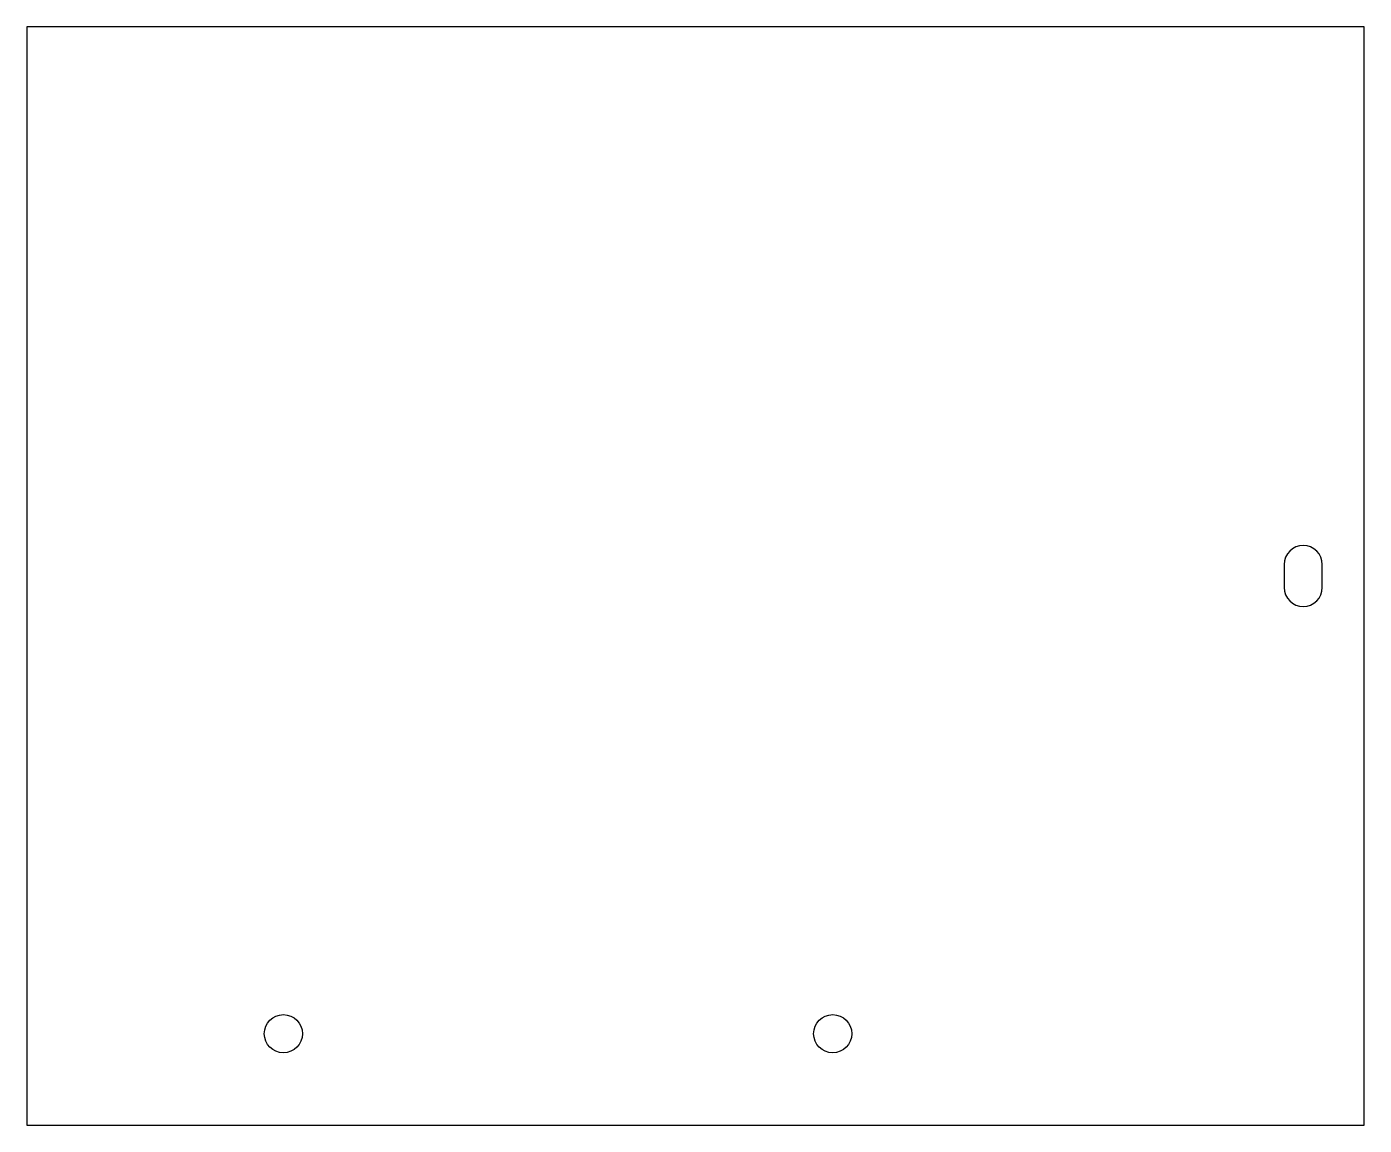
# Model space of a CAD drawing. Header units: inches. Extents: x -20.1 to 1.8, y 0 to 18.
import ezdxf

# ---------------------------------------------------------------- set-up
doc = ezdxf.new("R2010")
doc.units = ezdxf.units.IN
doc.header["$MEASUREMENT"] = 0

msp = doc.modelspace()

# ---------------------------------------------------------------- linework, layer by layer
at = {"color": 7, "linetype": 'Continuous', "lineweight": 25}
for p, q in [((-20.1, 18), (-20.1, 0)), ((1.8125, 18), (-20.1, 18)), ((1.8125, 0), (1.8125, 18)), ((0.5, 9.1875), (0.5, 8.8125)), ((1.125, 8.8125), (1.125, 9.1875)), ((-20.1, 0), (1.8125, 0))]:
    msp.add_line(p, q, dxfattribs=at)
for centre in [(-15.8954, 1.5), (-6.8954, 1.5)]:
    msp.add_circle(centre, 0.3125, dxfattribs=at)
for centre, start, end in [((0.8125, 9.1875), 0, 180), ((0.8125, 8.8125), 180, 0)]:
    msp.add_arc(centre, 0.3125, start, end, dxfattribs=at)

doc.saveas('drawing.dxf')
